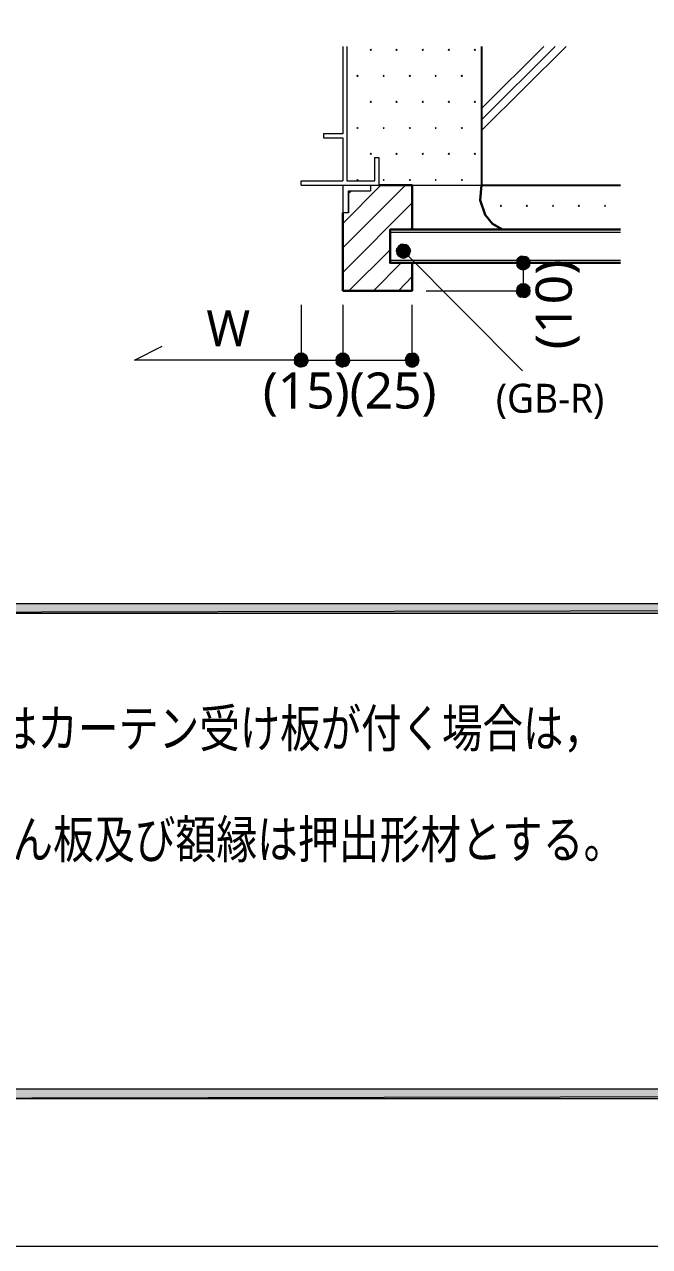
# Model space of a CAD drawing. Header units: millimetres. Extents: x 0 to 420, y 0 to 297.
# Drawn here: x 63.4 to 108.4, y 0 to 88.1 of the extents above; entities that cross this region are included whole.
import ezdxf
from ezdxf.enums import TextEntityAlignment as Align

# ---------------------------------------------------------------- set-up
doc = ezdxf.new("R2010")
doc.units = ezdxf.units.MM
doc.styles.add('kst32b', font='NotoSansJP-Variable.ttf')

msp = doc.modelspace()

# ---------------------------------------------------------------- hatches: boundary and pattern name
for points in [[(88.307, 86.275), (88.286, 86.254), (88.265, 86.233), (88.286, 86.212), (88.307, 86.191), (88.329, 86.212), (88.35, 86.233), (88.329, 86.254), (88.307, 86.275)], [(90.17, 86.275), (90.149, 86.254), (90.128, 86.233), (90.149, 86.212), (90.17, 86.191), (90.191, 86.212), (90.212, 86.233), (90.191, 86.254), (90.17, 86.275)], [(92.054, 86.275), (92.033, 86.254), (92.012, 86.233), (92.033, 86.212), (92.054, 86.191), (92.075, 86.212), (92.096, 86.233), (92.075, 86.254), (92.054, 86.275)], [(93.938, 86.275), (93.917, 86.254), (93.895, 86.233), (93.917, 86.212), (93.938, 86.191), (93.959, 86.212), (93.98, 86.233), (93.959, 86.254), (93.938, 86.275)], [(95.8, 86.275), (95.779, 86.254), (95.758, 86.233), (95.779, 86.212), (95.8, 86.191), (95.821, 86.212), (95.843, 86.233), (95.821, 86.254), (95.8, 86.275)], [(87.355, 84.413), (87.334, 84.391), (87.312, 84.37), (87.334, 84.349), (87.355, 84.328), (87.376, 84.349), (87.397, 84.37), (87.376, 84.391), (87.355, 84.413)], [(89.239, 84.413), (89.218, 84.391), (89.196, 84.37), (89.218, 84.349), (89.239, 84.328), (89.26, 84.349), (89.281, 84.37), (89.26, 84.391), (89.239, 84.413)], [(91.123, 84.413), (91.101, 84.391), (91.08, 84.37), (91.101, 84.349), (91.123, 84.328), (91.144, 84.349), (91.165, 84.37), (91.144, 84.391), (91.123, 84.413)], [(92.985, 84.413), (92.964, 84.391), (92.943, 84.37), (92.964, 84.349), (92.985, 84.328), (93.006, 84.349), (93.028, 84.37), (93.006, 84.391), (92.985, 84.413)], [(94.869, 84.413), (94.848, 84.391), (94.827, 84.37), (94.848, 84.349), (94.869, 84.328), (94.89, 84.349), (94.911, 84.37), (94.89, 84.391), (94.869, 84.413)], [(88.307, 82.529), (88.286, 82.508), (88.265, 82.487), (88.286, 82.465), (88.307, 82.444), (88.329, 82.465), (88.35, 82.487), (88.329, 82.508), (88.307, 82.529)], [(90.17, 82.529), (90.149, 82.508), (90.128, 82.487), (90.149, 82.465), (90.17, 82.444), (90.191, 82.465), (90.212, 82.487), (90.191, 82.508), (90.17, 82.529)], [(92.054, 82.529), (92.033, 82.508), (92.012, 82.487), (92.033, 82.465), (92.054, 82.444), (92.075, 82.465), (92.096, 82.487), (92.075, 82.508), (92.054, 82.529)], [(93.938, 82.529), (93.917, 82.508), (93.895, 82.487), (93.917, 82.465), (93.938, 82.444), (93.959, 82.465), (93.98, 82.487), (93.959, 82.508), (93.938, 82.529)], [(95.8, 82.529), (95.779, 82.508), (95.758, 82.487), (95.779, 82.465), (95.8, 82.444), (95.821, 82.465), (95.843, 82.487), (95.821, 82.508), (95.8, 82.529)], [(87.355, 80.645), (87.334, 80.624), (87.312, 80.603), (87.334, 80.581), (87.355, 80.56), (87.376, 80.581), (87.397, 80.603), (87.376, 80.624), (87.355, 80.645)], [(89.239, 80.645), (89.218, 80.624), (89.196, 80.603), (89.218, 80.581), (89.239, 80.56), (89.26, 80.581), (89.281, 80.603), (89.26, 80.624), (89.239, 80.645)], [(91.123, 80.645), (91.101, 80.624), (91.08, 80.603), (91.101, 80.581), (91.123, 80.56), (91.144, 80.581), (91.165, 80.603), (91.144, 80.624), (91.123, 80.645)], [(92.985, 80.645), (92.964, 80.624), (92.943, 80.603), (92.964, 80.581), (92.985, 80.56), (93.006, 80.581), (93.028, 80.603), (93.006, 80.624), (92.985, 80.645)], [(94.869, 80.645), (94.848, 80.624), (94.827, 80.603), (94.848, 80.581), (94.869, 80.56), (94.89, 80.581), (94.911, 80.603), (94.89, 80.624), (94.869, 80.645)], [(88.307, 78.782), (88.286, 78.761), (88.265, 78.74), (88.286, 78.719), (88.307, 78.698), (88.329, 78.719), (88.35, 78.74), (88.329, 78.761), (88.307, 78.782)], [(90.17, 78.782), (90.149, 78.761), (90.128, 78.74), (90.149, 78.719), (90.17, 78.698), (90.191, 78.719), (90.212, 78.74), (90.191, 78.761), (90.17, 78.782)], [(92.054, 78.782), (92.033, 78.761), (92.012, 78.74), (92.033, 78.719), (92.054, 78.698), (92.075, 78.719), (92.096, 78.74), (92.075, 78.761), (92.054, 78.782)], [(93.938, 78.782), (93.917, 78.761), (93.895, 78.74), (93.917, 78.719), (93.938, 78.698), (93.959, 78.719), (93.98, 78.74), (93.959, 78.761), (93.938, 78.782)], [(95.8, 78.782), (95.779, 78.761), (95.758, 78.74), (95.779, 78.719), (95.8, 78.698), (95.821, 78.719), (95.843, 78.74), (95.821, 78.761), (95.8, 78.782)], [(87.355, 76.898), (87.334, 76.877), (87.312, 76.856), (87.334, 76.835), (87.355, 76.814), (87.376, 76.835), (87.397, 76.856), (87.376, 76.877), (87.355, 76.898)], [(89.239, 76.898), (89.218, 76.877), (89.196, 76.856), (89.218, 76.835), (89.239, 76.814), (89.26, 76.835), (89.281, 76.856), (89.26, 76.877), (89.239, 76.898)], [(91.123, 76.898), (91.101, 76.877), (91.08, 76.856), (91.101, 76.835), (91.123, 76.814), (91.144, 76.835), (91.165, 76.856), (91.144, 76.877), (91.123, 76.898)], [(92.985, 76.898), (92.964, 76.877), (92.943, 76.856), (92.964, 76.835), (92.985, 76.814), (93.006, 76.835), (93.028, 76.856), (93.006, 76.877), (92.985, 76.898)], [(94.869, 76.898), (94.848, 76.877), (94.827, 76.856), (94.848, 76.835), (94.869, 76.814), (94.89, 76.835), (94.911, 76.856), (94.89, 76.877), (94.869, 76.898)], [(97.684, 75.036), (97.663, 75.015), (97.642, 74.994), (97.663, 74.972), (97.684, 74.951), (97.705, 74.972), (97.727, 74.994), (97.705, 75.015), (97.684, 75.036)], [(99.547, 75.036), (99.526, 75.015), (99.504, 74.994), (99.526, 74.972), (99.547, 74.951), (99.568, 74.972), (99.589, 74.994), (99.568, 75.015), (99.547, 75.036)], [(101.431, 75.036), (101.41, 75.015), (101.388, 74.994), (101.41, 74.972), (101.431, 74.951), (101.452, 74.972), (101.473, 74.994), (101.452, 75.015), (101.431, 75.036)], [(103.293, 75.036), (103.272, 75.015), (103.251, 74.994), (103.272, 74.972), (103.293, 74.951), (103.315, 74.972), (103.336, 74.994), (103.315, 75.015), (103.293, 75.036)], [(105.177, 75.036), (105.156, 75.015), (105.135, 74.994), (105.156, 74.972), (105.177, 74.951), (105.198, 74.972), (105.22, 74.994), (105.198, 75.015), (105.177, 75.036)], [(90.466, 72.199), (90.318, 72.072), (90.657, 71.734), (90.466, 72.199)], [(99.102, 70.421), (99.293, 70.379), (99.293, 70.887), (99.102, 70.421)], [(99.483, 69.342), (99.293, 69.384), (99.293, 68.876), (99.483, 69.342)], [(82.825, 64.071), (82.804, 63.881), (83.291, 63.881), (82.825, 64.071)], [(85.831, 64.071), (85.788, 63.881), (86.296, 63.881), (85.831, 64.071)], [(91.758, 63.69), (91.8, 63.881), (91.292, 63.881), (91.758, 63.69)]]:
    msp.add_hatch(color=7).paths.add_polyline_path(points)
h = msp.add_hatch(color=7)
h.paths.add_polyline_path([(91.017, 72.072), (90.847, 72.199), (90.657, 71.734), (91.017, 72.072)])
h.paths.add_polyline_path([(90.847, 72.199), (90.657, 71.734), (90.657, 72.221), (90.847, 72.199)])
h.paths.add_polyline_path([(90.657, 71.734), (90.657, 72.221), (90.466, 72.199), (90.657, 71.734)])
h = msp.add_hatch(color=7)
h.paths.add_polyline_path([(90.318, 72.072), (90.191, 71.924), (90.657, 71.734), (90.318, 72.072)])
h.paths.add_polyline_path([(90.191, 71.924), (90.657, 71.734), (90.17, 71.734), (90.191, 71.924)])
h.paths.add_polyline_path([(90.657, 71.734), (90.17, 71.734), (90.191, 71.543), (90.657, 71.734)])
h = msp.add_hatch(color=7)
h.paths.add_polyline_path([(90.191, 71.543), (90.318, 71.374), (90.657, 71.734), (90.191, 71.543)])
h.paths.add_polyline_path([(90.318, 71.374), (90.657, 71.734), (90.466, 71.268), (90.318, 71.374)])
h.paths.add_polyline_path([(90.657, 71.734), (90.466, 71.268), (90.657, 71.226), (90.657, 71.734)])
h = msp.add_hatch(color=7)
h.paths.add_polyline_path([(91.123, 71.543), (91.165, 71.734), (90.657, 71.734), (91.123, 71.543)])
h.paths.add_polyline_path([(91.165, 71.734), (90.657, 71.734), (91.123, 71.924), (91.165, 71.734)])
h.paths.add_polyline_path([(90.657, 71.734), (91.123, 71.924), (91.017, 72.072), (90.657, 71.734)])
h = msp.add_hatch(color=7)
h.paths.add_polyline_path([(90.657, 71.226), (90.847, 71.268), (90.657, 71.734), (90.657, 71.226)])
h.paths.add_polyline_path([(90.847, 71.268), (90.657, 71.734), (91.017, 71.374), (90.847, 71.268)])
h.paths.add_polyline_path([(90.657, 71.734), (91.017, 71.374), (91.123, 71.543), (90.657, 71.734)])
h = msp.add_hatch(color=7)
h.paths.add_polyline_path([(99.102, 71.353), (98.933, 71.226), (99.293, 70.887), (99.102, 71.353)])
h.paths.add_polyline_path([(98.933, 71.226), (99.293, 70.887), (98.827, 71.078), (98.933, 71.226)])
h.paths.add_polyline_path([(99.293, 70.887), (98.827, 71.078), (98.806, 70.887), (99.293, 70.887)])
h = msp.add_hatch(color=7)
h.paths.add_polyline_path([(99.653, 71.226), (99.483, 71.353), (99.293, 70.887), (99.653, 71.226)])
h.paths.add_polyline_path([(99.483, 71.353), (99.293, 70.887), (99.293, 71.374), (99.483, 71.353)])
h.paths.add_polyline_path([(99.293, 70.887), (99.293, 71.374), (99.102, 71.353), (99.293, 70.887)])
h = msp.add_hatch(color=7)
h.paths.add_polyline_path([(98.806, 70.887), (98.827, 70.697), (99.293, 70.887), (98.806, 70.887)])
h.paths.add_polyline_path([(98.827, 70.697), (99.293, 70.887), (98.933, 70.527), (98.827, 70.697)])
h.paths.add_polyline_path([(99.293, 70.887), (98.933, 70.527), (99.102, 70.421), (99.293, 70.887)])
h = msp.add_hatch(color=7)
h.paths.add_polyline_path([(99.759, 70.697), (99.801, 70.887), (99.293, 70.887), (99.759, 70.697)])
h.paths.add_polyline_path([(99.801, 70.887), (99.293, 70.887), (99.759, 71.078), (99.801, 70.887)])
h.paths.add_polyline_path([(99.293, 70.887), (99.759, 71.078), (99.653, 71.226), (99.293, 70.887)])
h = msp.add_hatch(color=7)
h.paths.add_polyline_path([(99.293, 70.379), (99.483, 70.421), (99.293, 70.887), (99.293, 70.379)])
h.paths.add_polyline_path([(99.483, 70.421), (99.293, 70.887), (99.653, 70.527), (99.483, 70.421)])
h.paths.add_polyline_path([(99.293, 70.887), (99.653, 70.527), (99.759, 70.697), (99.293, 70.887)])
h = msp.add_hatch(color=7)
h.paths.add_polyline_path([(98.827, 69.067), (98.806, 68.876), (99.293, 68.876), (98.827, 69.067)])
h.paths.add_polyline_path([(98.806, 68.876), (99.293, 68.876), (98.827, 68.686), (98.806, 68.876)])
h.paths.add_polyline_path([(99.293, 68.876), (98.827, 68.686), (98.933, 68.538), (99.293, 68.876)])
h = msp.add_hatch(color=7)
h.paths.add_polyline_path([(99.293, 69.384), (99.102, 69.342), (99.293, 68.876), (99.293, 69.384)])
h.paths.add_polyline_path([(99.102, 69.342), (99.293, 68.876), (98.933, 69.236), (99.102, 69.342)])
h.paths.add_polyline_path([(99.293, 68.876), (98.933, 69.236), (98.827, 69.067), (99.293, 68.876)])
h = msp.add_hatch(color=7)
h.paths.add_polyline_path([(98.933, 68.538), (99.102, 68.411), (99.293, 68.876), (98.933, 68.538)])
h.paths.add_polyline_path([(99.102, 68.411), (99.293, 68.876), (99.293, 68.389), (99.102, 68.411)])
h.paths.add_polyline_path([(99.293, 68.876), (99.293, 68.389), (99.483, 68.411), (99.293, 68.876)])
h = msp.add_hatch(color=7)
h.paths.add_polyline_path([(99.801, 68.876), (99.759, 69.067), (99.293, 68.876), (99.801, 68.876)])
h.paths.add_polyline_path([(99.759, 69.067), (99.293, 68.876), (99.653, 69.236), (99.759, 69.067)])
h.paths.add_polyline_path([(99.293, 68.876), (99.653, 69.236), (99.483, 69.342), (99.293, 68.876)])
h = msp.add_hatch(color=7)
h.paths.add_polyline_path([(99.483, 68.411), (99.653, 68.538), (99.293, 68.876), (99.483, 68.411)])
h.paths.add_polyline_path([(99.653, 68.538), (99.293, 68.876), (99.759, 68.686), (99.653, 68.538)])
h.paths.add_polyline_path([(99.293, 68.876), (99.759, 68.686), (99.801, 68.876), (99.293, 68.876)])
h = msp.add_hatch(color=7)
h.paths.add_polyline_path([(83.291, 64.389), (83.1, 64.347), (83.291, 63.881), (83.291, 64.389)])
h.paths.add_polyline_path([(83.1, 64.347), (83.291, 63.881), (82.952, 64.241), (83.1, 64.347)])
h.paths.add_polyline_path([(83.291, 63.881), (82.952, 64.241), (82.825, 64.071), (83.291, 63.881)])
h = msp.add_hatch(color=7)
h.paths.add_polyline_path([(83.757, 64.071), (83.651, 64.241), (83.291, 63.881), (83.757, 64.071)])
h.paths.add_polyline_path([(83.651, 64.241), (83.291, 63.881), (83.481, 64.347), (83.651, 64.241)])
h.paths.add_polyline_path([(83.291, 63.881), (83.481, 64.347), (83.291, 64.389), (83.291, 63.881)])
h = msp.add_hatch(color=7)
h.paths.add_polyline_path([(86.296, 64.389), (86.106, 64.347), (86.296, 63.881), (86.296, 64.389)])
h.paths.add_polyline_path([(86.106, 64.347), (86.296, 63.881), (85.937, 64.241), (86.106, 64.347)])
h.paths.add_polyline_path([(86.296, 63.881), (85.937, 64.241), (85.831, 64.071), (86.296, 63.881)])
h = msp.add_hatch(color=7)
h.paths.add_polyline_path([(86.762, 64.071), (86.656, 64.241), (86.296, 63.881), (86.762, 64.071)])
h.paths.add_polyline_path([(86.656, 64.241), (86.296, 63.881), (86.487, 64.347), (86.656, 64.241)])
h.paths.add_polyline_path([(86.296, 63.881), (86.487, 64.347), (86.296, 64.389), (86.296, 63.881)])
h = msp.add_hatch(color=7)
h.paths.add_polyline_path([(91.482, 64.347), (91.292, 64.389), (91.292, 63.881), (91.482, 64.347)])
h.paths.add_polyline_path([(91.292, 64.389), (91.292, 63.881), (91.101, 64.347), (91.292, 64.389)])
h.paths.add_polyline_path([(91.292, 63.881), (91.101, 64.347), (90.932, 64.241), (91.292, 63.881)])
h = msp.add_hatch(color=7)
h.paths.add_polyline_path([(91.8, 63.881), (91.758, 64.071), (91.292, 63.881), (91.8, 63.881)])
h.paths.add_polyline_path([(91.758, 64.071), (91.292, 63.881), (91.652, 64.241), (91.758, 64.071)])
h.paths.add_polyline_path([(91.292, 63.881), (91.652, 64.241), (91.482, 64.347), (91.292, 63.881)])
h = msp.add_hatch(color=7)
h.paths.add_polyline_path([(82.804, 63.881), (82.825, 63.69), (83.291, 63.881), (82.804, 63.881)])
h.paths.add_polyline_path([(82.825, 63.69), (83.291, 63.881), (82.952, 63.521), (82.825, 63.69)])
h.paths.add_polyline_path([(83.291, 63.881), (82.952, 63.521), (83.1, 63.415), (83.291, 63.881)])
h = msp.add_hatch(color=7)
h.paths.add_polyline_path([(83.1, 63.415), (83.291, 63.373), (83.291, 63.881), (83.1, 63.415)])
h.paths.add_polyline_path([(83.291, 63.373), (83.291, 63.881), (83.481, 63.415), (83.291, 63.373)])
h.paths.add_polyline_path([(83.291, 63.881), (83.481, 63.415), (83.651, 63.521), (83.291, 63.881)])
h = msp.add_hatch(color=7)
h.paths.add_polyline_path([(83.651, 63.521), (83.757, 63.69), (83.291, 63.881), (83.651, 63.521)])
h.paths.add_polyline_path([(83.757, 63.69), (83.291, 63.881), (83.799, 63.881), (83.757, 63.69)])
h.paths.add_polyline_path([(83.291, 63.881), (83.799, 63.881), (83.757, 64.071), (83.291, 63.881)])
h = msp.add_hatch(color=7)
h.paths.add_polyline_path([(85.788, 63.881), (85.831, 63.69), (86.296, 63.881), (85.788, 63.881)])
h.paths.add_polyline_path([(85.831, 63.69), (86.296, 63.881), (85.937, 63.521), (85.831, 63.69)])
h.paths.add_polyline_path([(86.296, 63.881), (85.937, 63.521), (86.106, 63.415), (86.296, 63.881)])
h = msp.add_hatch(color=7)
h.paths.add_polyline_path([(86.106, 63.415), (86.296, 63.373), (86.296, 63.881), (86.106, 63.415)])
h.paths.add_polyline_path([(86.296, 63.373), (86.296, 63.881), (86.487, 63.415), (86.296, 63.373)])
h.paths.add_polyline_path([(86.296, 63.881), (86.487, 63.415), (86.656, 63.521), (86.296, 63.881)])
h = msp.add_hatch(color=7)
h.paths.add_polyline_path([(86.656, 63.521), (86.762, 63.69), (86.296, 63.881), (86.656, 63.521)])
h.paths.add_polyline_path([(86.762, 63.69), (86.296, 63.881), (86.804, 63.881), (86.762, 63.69)])
h.paths.add_polyline_path([(86.296, 63.881), (86.804, 63.881), (86.762, 64.071), (86.296, 63.881)])
h = msp.add_hatch(color=7)
h.paths.add_polyline_path([(90.932, 64.241), (90.826, 64.071), (91.292, 63.881), (90.932, 64.241)])
h.paths.add_polyline_path([(90.826, 64.071), (91.292, 63.881), (90.805, 63.881), (90.826, 64.071)])
h.paths.add_polyline_path([(91.292, 63.881), (90.805, 63.881), (90.826, 63.69), (91.292, 63.881)])
h = msp.add_hatch(color=7)
h.paths.add_polyline_path([(90.826, 63.69), (90.932, 63.521), (91.292, 63.881), (90.826, 63.69)])
h.paths.add_polyline_path([(90.932, 63.521), (91.292, 63.881), (91.101, 63.415), (90.932, 63.521)])
h.paths.add_polyline_path([(91.292, 63.881), (91.101, 63.415), (91.292, 63.373), (91.292, 63.881)])
h = msp.add_hatch(color=7)
h.paths.add_polyline_path([(91.292, 63.373), (91.482, 63.415), (91.292, 63.881), (91.292, 63.373)])
h.paths.add_polyline_path([(91.482, 63.415), (91.292, 63.881), (91.652, 63.521), (91.482, 63.415)])
h.paths.add_polyline_path([(91.292, 63.881), (91.652, 63.521), (91.758, 63.69), (91.292, 63.881)])
h = msp.add_hatch(color=7)
h.paths.add_polyline_path([(393.827, 11.345), (394.525, 10.647), (393.827, 45.635), (393.827, 11.345)])
h.paths.add_polyline_path([(394.525, 10.647), (393.827, 45.635), (394.525, 46.334), (394.525, 10.647)])
h.paths.add_polyline_path([(393.827, 45.635), (394.525, 46.334), (26.522, 45.635), (393.827, 45.635)])
h.paths.add_polyline_path([(394.525, 46.334), (26.522, 45.635), (25.823, 46.334), (394.525, 46.334)])
h.paths.add_polyline_path([(26.522, 45.635), (25.823, 46.334), (26.522, 11.345), (26.522, 45.635)])
h.paths.add_polyline_path([(25.823, 46.334), (26.522, 11.345), (25.823, 10.647), (25.823, 46.334)])
h.paths.add_polyline_path([(26.522, 11.345), (25.823, 10.647), (393.827, 11.345), (26.522, 11.345)])
h.paths.add_polyline_path([(25.823, 10.647), (393.827, 11.345), (394.525, 10.647), (25.823, 10.647)])

# ---------------------------------------------------------------- linework, layer by layer
at = {"lineweight": 13}
msp.add_lwpolyline([(0.191, 0), (0.191, 296.968), (420.158, 296.968), (420.158, 0)], close=True, dxfattribs=at)
for points in [[(86.296, 86.487), (86.296, 80.179)], [(86.593, 86.487), (86.593, 76.793)], [(96.287, 82), (100.775, 86.487)], [(96.287, 81.195), (101.579, 86.487)], [(96.287, 80.412), (102.383, 86.487)], [(86.296, 80.179), (84.9, 80.179), (84.9, 79.883), (86.296, 79.883)], [(86.296, 79.883), (86.296, 76.793)], [(86.593, 76.793), (88.604, 76.793), (88.604, 78.486), (88.9, 78.486), (88.9, 76.475)], [(83.291, 76.475), (83.291, 76.793), (86.296, 76.793)], [(83.291, 76.475), (88.9, 76.475)], [(86.296, 73.723), (89.048, 76.475)], [(86.296, 71.967), (90.805, 76.475)], [(86.296, 76.475), (86.296, 74.486)], [(86.699, 76.073), (86.699, 74.486), (86.296, 74.486)], [(86.699, 75.904), (86.889, 76.073)], [(86.699, 74.486), (86.699, 76.073), (88.286, 76.073)], [(88.286, 76.475), (88.286, 76.073)], [(91.292, 76.475), (96.287, 76.475)], [(86.296, 70.189), (91.292, 75.205)], [(91.144, 73.279), (91.292, 73.427)], [(89.704, 73.088), (106.299, 73.088)], [(86.741, 68.876), (89.704, 71.819)], [(90.657, 71.734), (99.229, 63.098)], [(88.519, 68.876), (90.509, 70.887)], [(89.704, 71.078), (106.299, 71.078)], [(99.293, 70.887), (99.293, 68.876)], [(90.297, 68.876), (91.292, 69.892)], [(92.308, 68.876), (99.335, 68.876)], [(83.291, 67.86), (83.291, 63.881), (71.289, 63.881)], [(83.291, 63.881), (86.296, 63.881), (91.292, 63.881), (91.292, 67.86)], [(86.296, 67.86), (86.296, 63.881)], [(71.289, 63.881), (73.3, 64.876)]]:
    msp.add_lwpolyline(points, dxfattribs=at)
at = {"lineweight": 25}
msp.add_lwpolyline([(96.287, 86.487), (96.287, 76.475), (106.299, 76.475)], dxfattribs=at)
at = {"lineweight": 0}
for points in [[(88.307, 86.275), (88.286, 86.254), (88.265, 86.233), (88.286, 86.212), (88.307, 86.191), (88.329, 86.212), (88.35, 86.233), (88.329, 86.254)], [(90.17, 86.275), (90.149, 86.254), (90.128, 86.233), (90.149, 86.212), (90.17, 86.191), (90.191, 86.212), (90.212, 86.233), (90.191, 86.254)], [(92.054, 86.275), (92.033, 86.254), (92.012, 86.233), (92.033, 86.212), (92.054, 86.191), (92.075, 86.212), (92.096, 86.233), (92.075, 86.254)], [(93.938, 86.275), (93.917, 86.254), (93.895, 86.233), (93.917, 86.212), (93.938, 86.191), (93.959, 86.212), (93.98, 86.233), (93.959, 86.254)], [(95.8, 86.275), (95.779, 86.254), (95.758, 86.233), (95.779, 86.212), (95.8, 86.191), (95.821, 86.212), (95.843, 86.233), (95.821, 86.254)], [(87.355, 84.413), (87.334, 84.391), (87.312, 84.37), (87.334, 84.349), (87.355, 84.328), (87.376, 84.349), (87.397, 84.37), (87.376, 84.391)], [(89.239, 84.413), (89.218, 84.391), (89.196, 84.37), (89.218, 84.349), (89.239, 84.328), (89.26, 84.349), (89.281, 84.37), (89.26, 84.391)], [(91.123, 84.413), (91.101, 84.391), (91.08, 84.37), (91.101, 84.349), (91.123, 84.328), (91.144, 84.349), (91.165, 84.37), (91.144, 84.391)], [(92.985, 84.413), (92.964, 84.391), (92.943, 84.37), (92.964, 84.349), (92.985, 84.328), (93.006, 84.349), (93.028, 84.37), (93.006, 84.391)], [(94.869, 84.413), (94.848, 84.391), (94.827, 84.37), (94.848, 84.349), (94.869, 84.328), (94.89, 84.349), (94.911, 84.37), (94.89, 84.391)], [(88.307, 82.529), (88.286, 82.508), (88.265, 82.487), (88.286, 82.465), (88.307, 82.444), (88.329, 82.465), (88.35, 82.487), (88.329, 82.508)], [(90.17, 82.529), (90.149, 82.508), (90.128, 82.487), (90.149, 82.465), (90.17, 82.444), (90.191, 82.465), (90.212, 82.487), (90.191, 82.508)], [(92.054, 82.529), (92.033, 82.508), (92.012, 82.487), (92.033, 82.465), (92.054, 82.444), (92.075, 82.465), (92.096, 82.487), (92.075, 82.508)], [(93.938, 82.529), (93.917, 82.508), (93.895, 82.487), (93.917, 82.465), (93.938, 82.444), (93.959, 82.465), (93.98, 82.487), (93.959, 82.508)], [(95.8, 82.529), (95.779, 82.508), (95.758, 82.487), (95.779, 82.465), (95.8, 82.444), (95.821, 82.465), (95.843, 82.487), (95.821, 82.508)], [(87.355, 80.645), (87.334, 80.624), (87.312, 80.603), (87.334, 80.581), (87.355, 80.56), (87.376, 80.581), (87.397, 80.603), (87.376, 80.624)], [(89.239, 80.645), (89.218, 80.624), (89.196, 80.603), (89.218, 80.581), (89.239, 80.56), (89.26, 80.581), (89.281, 80.603), (89.26, 80.624)], [(91.123, 80.645), (91.101, 80.624), (91.08, 80.603), (91.101, 80.581), (91.123, 80.56), (91.144, 80.581), (91.165, 80.603), (91.144, 80.624)], [(92.985, 80.645), (92.964, 80.624), (92.943, 80.603), (92.964, 80.581), (92.985, 80.56), (93.006, 80.581), (93.028, 80.603), (93.006, 80.624)], [(94.869, 80.645), (94.848, 80.624), (94.827, 80.603), (94.848, 80.581), (94.869, 80.56), (94.89, 80.581), (94.911, 80.603), (94.89, 80.624)], [(88.307, 78.782), (88.286, 78.761), (88.265, 78.74), (88.286, 78.719), (88.307, 78.698), (88.329, 78.719), (88.35, 78.74), (88.329, 78.761)], [(90.17, 78.782), (90.149, 78.761), (90.128, 78.74), (90.149, 78.719), (90.17, 78.698), (90.191, 78.719), (90.212, 78.74), (90.191, 78.761)], [(92.054, 78.782), (92.033, 78.761), (92.012, 78.74), (92.033, 78.719), (92.054, 78.698), (92.075, 78.719), (92.096, 78.74), (92.075, 78.761)], [(93.938, 78.782), (93.917, 78.761), (93.895, 78.74), (93.917, 78.719), (93.938, 78.698), (93.959, 78.719), (93.98, 78.74), (93.959, 78.761)], [(95.8, 78.782), (95.779, 78.761), (95.758, 78.74), (95.779, 78.719), (95.8, 78.698), (95.821, 78.719), (95.843, 78.74), (95.821, 78.761)], [(87.355, 76.898), (87.334, 76.877), (87.312, 76.856), (87.334, 76.835), (87.355, 76.814), (87.376, 76.835), (87.397, 76.856), (87.376, 76.877)], [(89.239, 76.898), (89.218, 76.877), (89.196, 76.856), (89.218, 76.835), (89.239, 76.814), (89.26, 76.835), (89.281, 76.856), (89.26, 76.877)], [(91.123, 76.898), (91.101, 76.877), (91.08, 76.856), (91.101, 76.835), (91.123, 76.814), (91.144, 76.835), (91.165, 76.856), (91.144, 76.877)], [(92.985, 76.898), (92.964, 76.877), (92.943, 76.856), (92.964, 76.835), (92.985, 76.814), (93.006, 76.835), (93.028, 76.856), (93.006, 76.877)], [(94.869, 76.898), (94.848, 76.877), (94.827, 76.856), (94.848, 76.835), (94.869, 76.814), (94.89, 76.835), (94.911, 76.856), (94.89, 76.877)], [(97.684, 75.036), (97.663, 75.015), (97.642, 74.994), (97.663, 74.972), (97.684, 74.951), (97.705, 74.972), (97.727, 74.994), (97.705, 75.015)], [(99.547, 75.036), (99.526, 75.015), (99.504, 74.994), (99.526, 74.972), (99.547, 74.951), (99.568, 74.972), (99.589, 74.994), (99.568, 75.015)], [(101.431, 75.036), (101.41, 75.015), (101.388, 74.994), (101.41, 74.972), (101.431, 74.951), (101.452, 74.972), (101.473, 74.994), (101.452, 75.015)], [(103.293, 75.036), (103.272, 75.015), (103.251, 74.994), (103.272, 74.972), (103.293, 74.951), (103.315, 74.972), (103.336, 74.994), (103.315, 75.015)], [(105.177, 75.036), (105.156, 75.015), (105.135, 74.994), (105.156, 74.972), (105.177, 74.951), (105.198, 74.972), (105.22, 74.994), (105.198, 75.015)], [(90.657, 71.734), (90.657, 72.221), (90.466, 72.199)], [(90.847, 72.199), (90.657, 71.734), (90.657, 72.221)], [(90.191, 71.924), (90.657, 71.734), (90.17, 71.734)], [(90.657, 71.734), (90.17, 71.734), (90.191, 71.543)], [(90.318, 72.072), (90.191, 71.924), (90.657, 71.734)], [(90.191, 71.543), (90.318, 71.374), (90.657, 71.734)], [(90.466, 72.199), (90.318, 72.072), (90.657, 71.734)], [(90.318, 71.374), (90.657, 71.734), (90.466, 71.268)], [(90.657, 71.734), (90.466, 71.268), (90.657, 71.226)], [(91.017, 72.072), (90.847, 72.199), (90.657, 71.734)], [(90.657, 71.734), (91.123, 71.924), (91.017, 72.072)], [(91.165, 71.734), (90.657, 71.734), (91.123, 71.924)], [(90.657, 71.226), (90.847, 71.268), (90.657, 71.734)], [(90.847, 71.268), (90.657, 71.734), (91.017, 71.374)], [(90.657, 71.734), (91.017, 71.374), (91.123, 71.543)], [(91.123, 71.543), (91.165, 71.734), (90.657, 71.734)], [(99.102, 71.353), (98.933, 71.226), (99.293, 70.887)], [(99.293, 70.887), (99.293, 71.374), (99.102, 71.353)], [(99.483, 71.353), (99.293, 70.887), (99.293, 71.374)], [(99.653, 71.226), (99.483, 71.353), (99.293, 70.887)], [(99.293, 70.887), (98.827, 71.078), (98.806, 70.887)], [(98.806, 70.887), (98.827, 70.697), (99.293, 70.887)], [(98.933, 71.226), (99.293, 70.887), (98.827, 71.078)], [(98.827, 70.697), (99.293, 70.887), (98.933, 70.527)], [(99.293, 70.887), (98.933, 70.527), (99.102, 70.421)], [(99.102, 70.421), (99.293, 70.379), (99.293, 70.887)], [(99.293, 70.887), (99.759, 71.078), (99.653, 71.226)], [(99.801, 70.887), (99.293, 70.887), (99.759, 71.078)], [(99.293, 70.379), (99.483, 70.421), (99.293, 70.887)], [(99.483, 70.421), (99.293, 70.887), (99.653, 70.527)], [(99.293, 70.887), (99.653, 70.527), (99.759, 70.697)], [(99.759, 70.697), (99.801, 70.887), (99.293, 70.887)], [(98.827, 69.067), (98.806, 68.876), (99.293, 68.876)], [(98.806, 68.876), (99.293, 68.876), (98.827, 68.686)], [(99.293, 68.876), (98.933, 69.236), (98.827, 69.067)], [(99.293, 68.876), (98.827, 68.686), (98.933, 68.538)], [(99.102, 69.342), (99.293, 68.876), (98.933, 69.236)], [(98.933, 68.538), (99.102, 68.411), (99.293, 68.876)], [(99.293, 69.384), (99.102, 69.342), (99.293, 68.876)], [(99.102, 68.411), (99.293, 68.876), (99.293, 68.389)], [(99.483, 69.342), (99.293, 69.384), (99.293, 68.876)], [(99.293, 68.876), (99.653, 69.236), (99.483, 69.342)], [(99.759, 69.067), (99.293, 68.876), (99.653, 69.236)], [(99.801, 68.876), (99.759, 69.067), (99.293, 68.876)], [(99.293, 68.876), (99.293, 68.389), (99.483, 68.411)], [(99.483, 68.411), (99.653, 68.538), (99.293, 68.876)], [(99.653, 68.538), (99.293, 68.876), (99.759, 68.686)], [(99.293, 68.876), (99.759, 68.686), (99.801, 68.876)], [(83.1, 64.347), (83.291, 63.881), (82.952, 64.241)], [(83.291, 64.389), (83.1, 64.347), (83.291, 63.881)], [(83.291, 63.881), (83.481, 64.347), (83.291, 64.389)], [(83.651, 64.241), (83.291, 63.881), (83.481, 64.347)], [(86.106, 64.347), (86.296, 63.881), (85.937, 64.241)], [(86.296, 64.389), (86.106, 64.347), (86.296, 63.881)], [(86.296, 63.881), (86.487, 64.347), (86.296, 64.389)], [(86.656, 64.241), (86.296, 63.881), (86.487, 64.347)], [(91.292, 63.881), (91.101, 64.347), (90.932, 64.241)], [(91.292, 64.389), (91.292, 63.881), (91.101, 64.347)], [(91.482, 64.347), (91.292, 64.389), (91.292, 63.881)], [(91.292, 63.881), (91.652, 64.241), (91.482, 64.347)], [(82.825, 64.071), (82.804, 63.881), (83.291, 63.881)], [(82.804, 63.881), (82.825, 63.69), (83.291, 63.881)], [(83.291, 63.881), (82.952, 64.241), (82.825, 64.071)], [(82.825, 63.69), (83.291, 63.881), (82.952, 63.521)], [(83.291, 63.881), (82.952, 63.521), (83.1, 63.415)], [(83.1, 63.415), (83.291, 63.373), (83.291, 63.881)], [(83.757, 64.071), (83.651, 64.241), (83.291, 63.881)], [(83.291, 63.881), (83.799, 63.881), (83.757, 64.071)], [(83.291, 63.373), (83.291, 63.881), (83.481, 63.415)], [(83.291, 63.881), (83.481, 63.415), (83.651, 63.521)], [(83.651, 63.521), (83.757, 63.69), (83.291, 63.881)], [(83.757, 63.69), (83.291, 63.881), (83.799, 63.881)], [(85.831, 64.071), (85.788, 63.881), (86.296, 63.881)], [(85.788, 63.881), (85.831, 63.69), (86.296, 63.881)], [(86.296, 63.881), (85.937, 64.241), (85.831, 64.071)], [(85.831, 63.69), (86.296, 63.881), (85.937, 63.521)], [(86.296, 63.881), (85.937, 63.521), (86.106, 63.415)], [(86.106, 63.415), (86.296, 63.373), (86.296, 63.881)], [(86.762, 64.071), (86.656, 64.241), (86.296, 63.881)], [(86.296, 63.881), (86.804, 63.881), (86.762, 64.071)], [(86.296, 63.373), (86.296, 63.881), (86.487, 63.415)], [(86.296, 63.881), (86.487, 63.415), (86.656, 63.521)], [(86.656, 63.521), (86.762, 63.69), (86.296, 63.881)], [(86.762, 63.69), (86.296, 63.881), (86.804, 63.881)], [(90.826, 64.071), (91.292, 63.881), (90.805, 63.881)], [(91.292, 63.881), (90.805, 63.881), (90.826, 63.69)], [(90.932, 64.241), (90.826, 64.071), (91.292, 63.881)], [(90.826, 63.69), (90.932, 63.521), (91.292, 63.881)], [(90.932, 63.521), (91.292, 63.881), (91.101, 63.415)], [(91.292, 63.881), (91.101, 63.415), (91.292, 63.373)], [(91.758, 64.071), (91.292, 63.881), (91.652, 64.241)], [(91.8, 63.881), (91.758, 64.071), (91.292, 63.881)], [(91.292, 63.373), (91.482, 63.415), (91.292, 63.881)], [(91.482, 63.415), (91.292, 63.881), (91.652, 63.521)], [(91.292, 63.881), (91.652, 63.521), (91.758, 63.69)], [(91.758, 63.69), (91.8, 63.881), (91.292, 63.881)], [(394.525, 46.334), (26.522, 45.635), (25.823, 46.334)], [(393.827, 45.635), (394.525, 46.334), (26.522, 45.635)], [(26.522, 11.345), (25.823, 10.647), (393.827, 11.345)], [(25.823, 10.647), (393.827, 11.345), (394.525, 10.647)]]:
    msp.add_lwpolyline(points, close=True, dxfattribs=at)
at = {"lineweight": 30}
for points in [[(88.9, 76.475), (91.292, 76.475), (91.292, 73.279), (89.704, 73.279), (89.704, 70.887), (91.292, 70.887), (91.292, 68.876), (86.296, 68.876)], [(96.287, 76.475), (96.181, 75.396), (96.541, 74.337), (97.07, 73.702), (97.79, 73.279)], [(86.296, 74.486), (86.296, 68.876)], [(91.292, 73.279), (106.299, 73.279)], [(91.292, 70.887), (106.299, 70.887)]]:
    msp.add_lwpolyline(points, dxfattribs=at)

# ---------------------------------------------------------------- texts
at = {"style": 'kst32b'}
for s, height, p, p2 in [('(10)', 2.5989, (102.785, 64.643), (102.785, 71.14)), ('(15)(25)', 2.5989, (80.539, 60.388), (93.048, 60.388)), ('(GB-R)', 2.0791, (97.324, 60.092), (105.121, 60.092)), ('カーテンボックス又はカーテン受け板が付く場合は，', 2.72782, (35.179, 35.983), (105.093, 35.983)), ('２）アルミニウム製のぜん板及び額縁は押出形材とする。', 2.72782, (30.184, 27.982), (106.57, 27.982))]:
    msp.add_text(s, height=height, dxfattribs=at).set_placement(p, p2, align=Align.FIT)
msp.add_text('W', height=2.599, dxfattribs=at).set_placement((76.475, 64.876))

doc.saveas('drawing.dxf')
